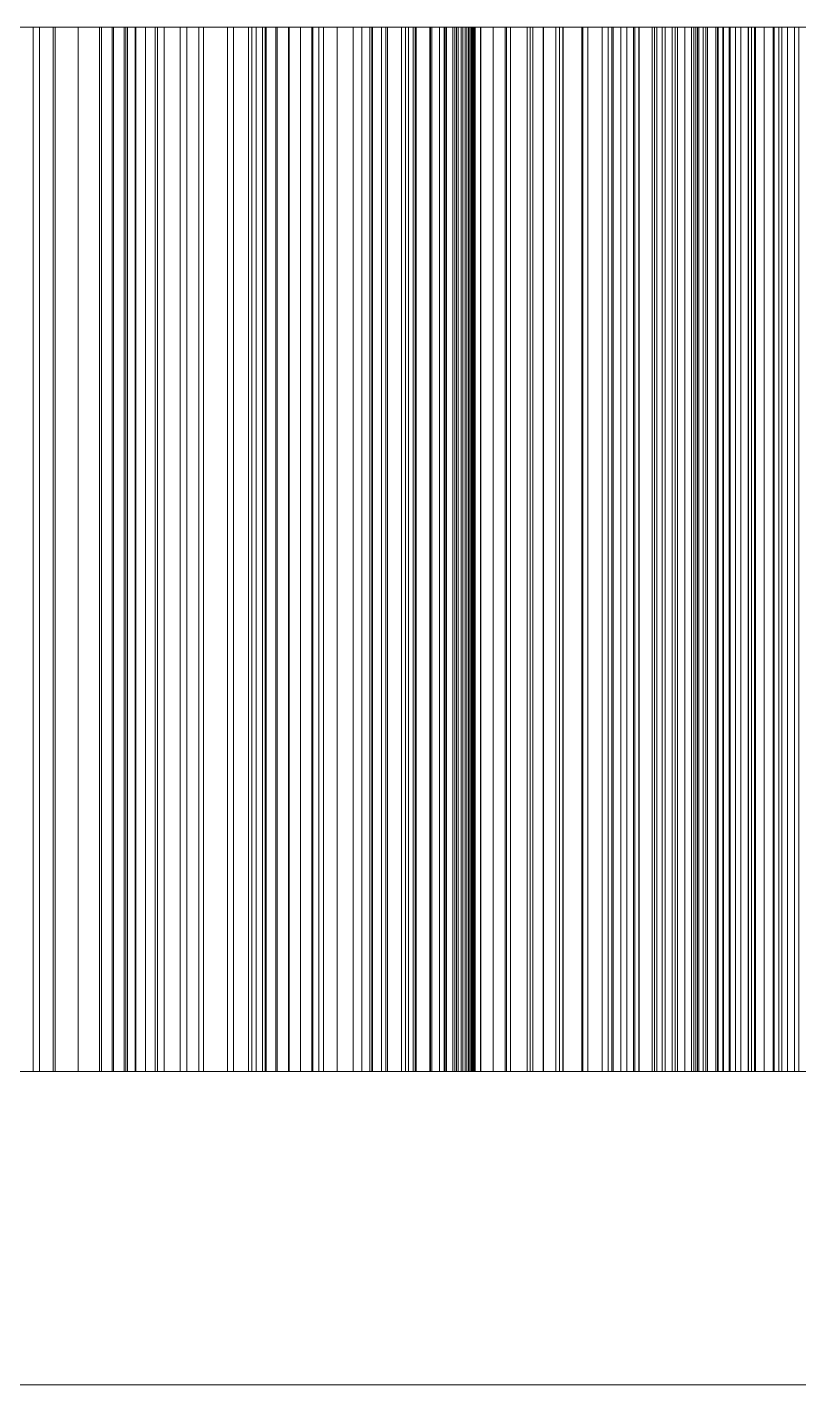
# Model space of a CAD drawing. Header units: millimetres. Extents: x -191664 to 191490, y -197311 to 10263.
# Drawn here: x 26382.7 to 26530.3, y -17510 to -17250 of the extents above; entities that cross this region are included whole.
import ezdxf

# ---------------------------------------------------------------- set-up
doc = ezdxf.new("R2010")
doc.units = ezdxf.units.MM
doc.layers.add('superior_briquetadora', color=7, linetype='Continuous', lineweight=0)

msp = doc.modelspace()

# ---------------------------------------------------------------- linework, layer by layer
at = {"layer": 'superior_briquetadora', "color": 9, "true_color": 0xb9c3c2}
for p, q in [((26371.12, -17250), (26384.99, -17250)), ((26387.64, -17250), (26373.54, -17250)), ((26379.71, -17250), (26383.78, -17250)), ((26383.78, -17250), (26383.78, -17450)), ((26383.78, -17250), (26388.01, -17250)), ((26384.99, -17250), (26399.2, -17250)), ((26384.99, -17450), (26384.99, -17250)), ((26401.82, -17250), (26387.64, -17250)), ((26387.64, -17450), (26387.64, -17250)), ((26388.01, -17250), (26388.01, -17450)), ((26388.01, -17250), (26392.39, -17250)), ((26392.39, -17250), (26392.39, -17450)), ((26392.39, -17250), (26396.9, -17250)), ((26396.48, -17250), (26396.48, -17450)), ((26398.93, -17250), (26396.48, -17250)), ((26396.48, -17250), (26403.44, -17250)), ((26396.9, -17250), (26396.9, -17450)), ((26396.9, -17250), (26401.53, -17250)), ((26398.93, -17250), (26398.93, -17450)), ((26401.21, -17250), (26398.93, -17250)), ((26399.2, -17250), (26413.2, -17250)), ((26399.2, -17450), (26399.2, -17250)), ((26401.21, -17250), (26401.21, -17450)), ((26403.33, -17250), (26401.21, -17250)), ((26401.53, -17250), (26401.53, -17450)), ((26401.53, -17250), (26408.84, -17250)), ((26415.51, -17250), (26401.82, -17250)), ((26401.82, -17450), (26401.82, -17250)), ((26403.33, -17250), (26403.33, -17450)), ((26405.3, -17250), (26403.33, -17250)), ((26403.44, -17250), (26403.44, -17450)), ((26403.44, -17250), (26407.59, -17250)), ((26405.3, -17250), (26405.3, -17450)), ((26407.14, -17250), (26405.3, -17250)), ((26407.14, -17250), (26407.14, -17450)), ((26408.84, -17250), (26407.14, -17250)), ((26407.59, -17250), (26407.59, -17450)), ((26407.59, -17250), (26411.91, -17250)), ((26408.84, -17250), (26408.84, -17450)), ((26411.91, -17250), (26411.91, -17450)), ((26411.91, -17250), (26416.37, -17250)), ((26413.2, -17250), (26426.45, -17250)), ((26413.2, -17450), (26413.2, -17250)), ((26428.19, -17250), (26415.51, -17250)), ((26415.51, -17450), (26415.51, -17250)), ((26416.37, -17250), (26416.37, -17450)), ((26416.37, -17250), (26420.96, -17250)), ((26420.96, -17250), (26420.96, -17450)), ((26420.96, -17250), (26425.67, -17250)), ((26422.16, -17250), (26422.16, -17450)), ((26425.01, -17250), (26422.16, -17250)), ((26422.16, -17250), (26428.41, -17250)), ((26425.01, -17250), (26425.01, -17450)), ((26427.7, -17250), (26425.01, -17250)), ((26425.67, -17250), (26425.67, -17450)), ((26425.67, -17250), (26430.5, -17250)), ((26426.45, -17250), (26438.44, -17250)), ((26426.45, -17450), (26426.45, -17250)), ((26427.7, -17250), (26427.7, -17450)), ((26430.25, -17250), (26427.7, -17250)), ((26439.38, -17250), (26428.19, -17250)), ((26428.19, -17450), (26428.19, -17250)), ((26428.41, -17250), (26428.41, -17450)), ((26428.41, -17250), (26432.78, -17250)), ((26430.25, -17250), (26430.25, -17450)), ((26432.66, -17250), (26430.25, -17250)), ((26430.5, -17250), (26430.5, -17450)), ((26430.5, -17250), (26437.12, -17250)), ((26432.66, -17250), (26432.66, -17450)), ((26434.95, -17250), (26432.66, -17250)), ((26432.78, -17250), (26432.78, -17450)), ((26432.78, -17250), (26437.3, -17250)), ((26434.95, -17250), (26434.95, -17450)), ((26437.12, -17250), (26434.95, -17250)), ((26437.12, -17250), (26437.12, -17450)), ((26437.3, -17250), (26437.3, -17450)), ((26437.3, -17250), (26441.95, -17250)), ((26438.44, -17250), (26448.72, -17250)), ((26438.44, -17450), (26438.44, -17250)), ((26448.64, -17250), (26439.38, -17250)), ((26439.38, -17450), (26439.38, -17250)), ((26441.95, -17250), (26441.95, -17450)), ((26441.95, -17250), (26446.71, -17250)), ((26445.02, -17250), (26445.02, -17450)), ((26448.24, -17250), (26445.02, -17250)), ((26445.02, -17250), (26450.49, -17250)), ((26446.71, -17250), (26446.71, -17450)), ((26446.71, -17250), (26451.58, -17250)), ((26448.24, -17250), (26448.24, -17450)), ((26451.31, -17250), (26448.24, -17250)), ((26455.63, -17250), (26448.64, -17250)), ((26448.64, -17450), (26448.64, -17250)), ((26448.72, -17250), (26456.88, -17250)), ((26448.72, -17450), (26448.72, -17250)), ((26450.49, -17250), (26450.49, -17450)), ((26450.49, -17250), (26455.04, -17250)), ((26451.31, -17250), (26451.31, -17450)), ((26454.26, -17250), (26451.31, -17250)), ((26451.58, -17250), (26451.58, -17450)), ((26451.58, -17250), (26456.55, -17250)), ((26454.26, -17250), (26454.26, -17450)), ((26457.1, -17250), (26454.26, -17250)), ((26455.04, -17250), (26455.04, -17450)), ((26455.04, -17250), (26459.72, -17250)), ((26460.06, -17250), (26455.63, -17250)), ((26455.63, -17450), (26455.63, -17250)), ((26456.55, -17250), (26456.55, -17450)), ((26456.55, -17250), (26462.42, -17250)), ((26456.88, -17250), (26462.62, -17250)), ((26456.88, -17450), (26456.88, -17250)), ((26457.1, -17250), (26457.1, -17450)), ((26459.81, -17250), (26457.1, -17250)), ((26459.72, -17250), (26459.72, -17450)), ((26459.72, -17250), (26464.51, -17250)), ((26459.81, -17250), (26459.81, -17450)), ((26462.42, -17250), (26459.81, -17250)), ((26461.55, -17250), (26460.06, -17250)), ((26460.06, -17450), (26460.06, -17250)), ((26462.9, -17250), (26461.55, -17250)), ((26461.55, -17450), (26461.55, -17250)), ((26462.42, -17250), (26462.42, -17450)), ((26462.62, -17250), (26465.7, -17250)), ((26462.62, -17450), (26462.62, -17250)), ((26464.09, -17250), (26462.9, -17250)), ((26462.9, -17450), (26462.9, -17250)), ((26465.13, -17250), (26464.09, -17250)), ((26464.09, -17450), (26464.09, -17250)), ((26464.51, -17250), (26464.51, -17450)), ((26464.51, -17250), (26469.4, -17250)), ((26464.83, -17250), (26464.83, -17450)), ((26468.38, -17250), (26464.83, -17250)), ((26464.83, -17250), (26469.47, -17250)), ((26466.02, -17250), (26465.13, -17250)), ((26465.13, -17450), (26465.13, -17250)), ((26465.7, -17250), (26466.5, -17250)), ((26465.7, -17450), (26465.7, -17250)), ((26466.76, -17250), (26466.02, -17250)), ((26466.02, -17450), (26466.02, -17250)), ((26466.5, -17250), (26467.14, -17250)), ((26466.5, -17450), (26466.5, -17250)), ((26467.35, -17250), (26466.76, -17250)), ((26466.76, -17450), (26466.76, -17250)), ((26467.14, -17250), (26467.63, -17250)), ((26467.14, -17450), (26467.14, -17250)), ((26467.78, -17250), (26467.35, -17250)), ((26467.35, -17450), (26467.35, -17250)), ((26467.63, -17250), (26467.97, -17250)), ((26467.63, -17450), (26467.63, -17250)), ((26468.05, -17250), (26467.78, -17250)), ((26467.78, -17450), (26467.78, -17250)), ((26467.97, -17250), (26468.15, -17250)), ((26467.97, -17450), (26467.97, -17250)), ((26468.18, -17250), (26468.05, -17250)), ((26468.05, -17450), (26468.05, -17250)), ((26468.15, -17250), (26468.18, -17250)), ((26468.15, -17450), (26468.15, -17250)), ((26468.18, -17450), (26468.18, -17250)), ((26468.38, -17250), (26468.38, -17450)), ((26471.81, -17250), (26468.38, -17250)), ((26469.4, -17250), (26469.4, -17450)), ((26469.4, -17250), (26474.38, -17250)), ((26469.47, -17250), (26469.47, -17450)), ((26469.47, -17250), (26474.15, -17250)), ((26471.81, -17250), (26471.81, -17450)), ((26475.14, -17250), (26471.81, -17250)), ((26474.15, -17250), (26474.15, -17450)), ((26474.15, -17250), (26478.94, -17250)), ((26474.38, -17250), (26474.38, -17450)), ((26474.38, -17250), (26479.44, -17250)), ((26475.14, -17250), (26475.14, -17450)), ((26478.36, -17250), (26475.14, -17250)), ((26478.36, -17250), (26478.36, -17450)), ((26481.48, -17250), (26478.36, -17250)), ((26478.94, -17250), (26478.94, -17450)), ((26478.94, -17250), (26483.83, -17250)), ((26479.44, -17250), (26479.44, -17450)), ((26479.44, -17250), (26484.51, -17250)), ((26481.39, -17250), (26481.39, -17450)), ((26485.25, -17250), (26481.39, -17250)), ((26481.39, -17250), (26485.16, -17250)), ((26481.48, -17250), (26481.48, -17450)), ((26484.51, -17250), (26481.48, -17250)), ((26483.83, -17250), (26483.83, -17450)), ((26483.83, -17250), (26488.8, -17250)), ((26484.51, -17250), (26484.51, -17450)), ((26485.16, -17250), (26485.16, -17450)), ((26485.16, -17250), (26489.93, -17250)), ((26485.25, -17250), (26485.25, -17450)), ((26489, -17250), (26485.25, -17250)), ((26488.8, -17250), (26488.8, -17450)), ((26488.8, -17250), (26493.84, -17250)), ((26489, -17250), (26489, -17450)), ((26492.67, -17250), (26489, -17250)), ((26489.93, -17250), (26489.93, -17450)), ((26489.93, -17250), (26494.79, -17250)), ((26492.67, -17250), (26492.67, -17450)), ((26496.25, -17250), (26492.67, -17250)), ((26493.84, -17250), (26493.84, -17450)), ((26493.84, -17250), (26498.95, -17250)), ((26494.55, -17250), (26494.55, -17450)), ((26498.67, -17250), (26494.55, -17250)), ((26494.55, -17250), (26497.41, -17250)), ((26494.79, -17250), (26494.79, -17450)), ((26494.79, -17250), (26499.72, -17250)), ((26496.25, -17250), (26496.25, -17450)), ((26499.75, -17250), (26496.25, -17250)), ((26497.41, -17250), (26497.41, -17450)), ((26497.41, -17250), (26502.23, -17250)), ((26498.67, -17250), (26498.67, -17450)), ((26502.72, -17250), (26498.67, -17250)), ((26498.95, -17250), (26498.95, -17450)), ((26498.95, -17250), (26503.16, -17250)), ((26499.72, -17250), (26499.72, -17450)), ((26499.72, -17250), (26504.72, -17250)), ((26499.75, -17250), (26499.75, -17450)), ((26503.16, -17250), (26499.75, -17250)), ((26502.23, -17250), (26502.23, -17450)), ((26502.23, -17250), (26507.11, -17250)), ((26502.72, -17250), (26502.72, -17450)), ((26506.69, -17250), (26502.72, -17250)), ((26503.16, -17250), (26503.16, -17450)), ((26504.18, -17250), (26504.18, -17450)), ((26508.53, -17250), (26504.18, -17250)), ((26504.18, -17250), (26506.11, -17250)), ((26504.72, -17250), (26504.72, -17450)), ((26504.72, -17250), (26509.78, -17250)), ((26506.11, -17250), (26506.11, -17450)), ((26506.11, -17250), (26510.92, -17250)), ((26506.69, -17250), (26506.69, -17450)), ((26510.59, -17250), (26506.69, -17250)), ((26507.11, -17250), (26507.11, -17450)), ((26507.11, -17250), (26512.04, -17250)), ((26508.53, -17250), (26508.53, -17450)), ((26512.82, -17250), (26508.53, -17250)), ((26509.78, -17250), (26509.78, -17450)), ((26509.78, -17250), (26514.88, -17250)), ((26510.2, -17250), (26510.2, -17450)), ((26514.73, -17250), (26510.2, -17250)), ((26510.2, -17250), (26511.16, -17250)), ((26510.59, -17250), (26510.59, -17450)), ((26514.43, -17250), (26510.59, -17250)), ((26510.92, -17250), (26510.92, -17450)), ((26510.92, -17250), (26515.78, -17250)), ((26511.16, -17250), (26511.16, -17450)), ((26511.16, -17250), (26515.93, -17250)), ((26512.04, -17250), (26512.04, -17450)), ((26512.04, -17250), (26517.02, -17250)), ((26512.53, -17250), (26512.53, -17450)), ((26517.2, -17250), (26512.53, -17250)), ((26512.82, -17250), (26512.82, -17450)), ((26517.06, -17250), (26512.82, -17250)), ((26514.43, -17250), (26514.43, -17450)), ((26518.21, -17250), (26514.43, -17250)), ((26514.73, -17250), (26514.73, -17450)), ((26519.23, -17250), (26514.73, -17250)), ((26514.88, -17250), (26514.88, -17450)), ((26514.88, -17250), (26518.21, -17250)), ((26515.78, -17250), (26515.78, -17450)), ((26515.78, -17250), (26520.66, -17250)), ((26515.93, -17250), (26515.93, -17450)), ((26515.93, -17250), (26520.71, -17250)), ((26517.02, -17250), (26517.02, -17450)), ((26517.02, -17250), (26522.04, -17250)), ((26517.06, -17250), (26517.06, -17450)), ((26521.26, -17250), (26517.06, -17250)), ((26517.2, -17250), (26517.2, -17450)), ((26521.86, -17250), (26517.2, -17250)), ((26518.21, -17250), (26518.21, -17450)), ((26519.23, -17250), (26519.23, -17450)), ((26523.7, -17250), (26519.23, -17250)), ((26520.66, -17250), (26520.66, -17450)), ((26520.66, -17250), (26525.58, -17250)), ((26520.71, -17250), (26520.71, -17450)), ((26520.71, -17250), (26525.5, -17250)), ((26521.26, -17250), (26521.26, -17450)), ((26525.4, -17250), (26521.26, -17250)), ((26521.86, -17250), (26521.86, -17450)), ((26526.52, -17250), (26521.86, -17250)), ((26522.04, -17250), (26522.04, -17450)), ((26522.04, -17250), (26527.1, -17250)), ((26523.7, -17250), (26523.7, -17450)), ((26528.13, -17250), (26523.7, -17250)), ((26525.4, -17250), (26525.4, -17450)), ((26529.49, -17250), (26525.4, -17250)), ((26525.5, -17250), (26525.5, -17450)), ((26525.5, -17250), (26530.3, -17250)), ((26525.58, -17250), (26525.58, -17450)), ((26525.58, -17250), (26530.51, -17250)), ((26526.52, -17250), (26526.52, -17450)), ((26531.16, -17250), (26526.52, -17250)), ((26527.1, -17250), (26527.1, -17450)), ((26527.1, -17250), (26529.49, -17250)), ((26528.13, -17250), (26528.13, -17450)), ((26532.54, -17250), (26528.13, -17250)), ((26529.49, -17250), (26529.49, -17450)), ((26530.3, -17250), (26530.3, -17450)), ((26530.3, -17250), (26535.11, -17250)), ((26371.12, -17450), (26384.99, -17450)), ((26387.64, -17450), (26373.54, -17450)), ((26379.71, -17450), (26383.78, -17450)), ((26383.78, -17450), (26388.01, -17450)), ((26384.99, -17450), (26399.2, -17450)), ((26401.82, -17450), (26387.64, -17450)), ((26388.01, -17450), (26392.39, -17450)), ((26392.39, -17450), (26396.9, -17450)), ((26398.93, -17450), (26396.48, -17450)), ((26396.48, -17450), (26403.44, -17450)), ((26396.9, -17450), (26401.53, -17450)), ((26401.21, -17450), (26398.93, -17450)), ((26399.2, -17450), (26413.2, -17450)), ((26403.33, -17450), (26401.21, -17450)), ((26401.53, -17450), (26408.84, -17450)), ((26415.51, -17450), (26401.82, -17450)), ((26405.3, -17450), (26403.33, -17450)), ((26403.44, -17450), (26407.59, -17450)), ((26407.14, -17450), (26405.3, -17450)), ((26408.84, -17450), (26407.14, -17450)), ((26407.59, -17450), (26411.91, -17450)), ((26411.91, -17450), (26416.37, -17450)), ((26413.2, -17450), (26426.45, -17450)), ((26428.19, -17450), (26415.51, -17450)), ((26416.37, -17450), (26420.96, -17450)), ((26420.96, -17450), (26425.67, -17450)), ((26425.01, -17450), (26422.16, -17450)), ((26422.16, -17450), (26428.41, -17450)), ((26427.7, -17450), (26425.01, -17450)), ((26425.67, -17450), (26430.5, -17450)), ((26426.45, -17450), (26438.44, -17450)), ((26430.25, -17450), (26427.7, -17450)), ((26439.38, -17450), (26428.19, -17450)), ((26428.41, -17450), (26432.78, -17450)), ((26432.66, -17450), (26430.25, -17450)), ((26430.5, -17450), (26437.12, -17450)), ((26434.95, -17450), (26432.66, -17450)), ((26432.78, -17450), (26437.3, -17450)), ((26437.12, -17450), (26434.95, -17450)), ((26437.3, -17450), (26441.95, -17450)), ((26438.44, -17450), (26448.72, -17450)), ((26448.64, -17450), (26439.38, -17450)), ((26441.95, -17450), (26446.71, -17450)), ((26448.24, -17450), (26445.02, -17450)), ((26445.02, -17450), (26450.49, -17450)), ((26446.71, -17450), (26451.58, -17450)), ((26451.31, -17450), (26448.24, -17450)), ((26455.63, -17450), (26448.64, -17450)), ((26448.72, -17450), (26456.88, -17450)), ((26450.49, -17450), (26455.04, -17450)), ((26454.26, -17450), (26451.31, -17450)), ((26451.58, -17450), (26456.55, -17450)), ((26457.1, -17450), (26454.26, -17450)), ((26455.04, -17450), (26459.72, -17450)), ((26460.06, -17450), (26455.63, -17450)), ((26456.55, -17450), (26462.42, -17450)), ((26456.88, -17450), (26462.62, -17450)), ((26459.81, -17450), (26457.1, -17450)), ((26459.72, -17450), (26464.51, -17450)), ((26462.42, -17450), (26459.81, -17450)), ((26461.55, -17450), (26460.06, -17450)), ((26462.9, -17450), (26461.55, -17450)), ((26462.62, -17450), (26465.7, -17450)), ((26464.09, -17450), (26462.9, -17450)), ((26465.13, -17450), (26464.09, -17450)), ((26464.51, -17450), (26469.4, -17450)), ((26468.38, -17450), (26464.83, -17450)), ((26464.83, -17450), (26469.47, -17450)), ((26466.02, -17450), (26465.13, -17450)), ((26465.7, -17450), (26466.5, -17450)), ((26466.76, -17450), (26466.02, -17450)), ((26466.5, -17450), (26467.14, -17450)), ((26467.35, -17450), (26466.76, -17450)), ((26467.14, -17450), (26467.63, -17450)), ((26467.78, -17450), (26467.35, -17450)), ((26467.63, -17450), (26467.97, -17450)), ((26468.05, -17450), (26467.78, -17450)), ((26467.97, -17450), (26468.15, -17450)), ((26468.18, -17450), (26468.05, -17450)), ((26468.15, -17450), (26468.18, -17450)), ((26471.81, -17450), (26468.38, -17450)), ((26469.4, -17450), (26474.38, -17450)), ((26469.47, -17450), (26474.15, -17450)), ((26475.14, -17450), (26471.81, -17450)), ((26474.15, -17450), (26478.94, -17450)), ((26474.38, -17450), (26479.44, -17450)), ((26478.36, -17450), (26475.14, -17450)), ((26481.48, -17450), (26478.36, -17450)), ((26478.94, -17450), (26483.83, -17450)), ((26479.44, -17450), (26484.51, -17450)), ((26485.25, -17450), (26481.39, -17450)), ((26481.39, -17450), (26485.16, -17450)), ((26484.51, -17450), (26481.48, -17450)), ((26483.83, -17450), (26488.8, -17450)), ((26485.16, -17450), (26489.93, -17450)), ((26489, -17450), (26485.25, -17450)), ((26488.8, -17450), (26493.84, -17450)), ((26492.67, -17450), (26489, -17450)), ((26489.93, -17450), (26494.79, -17450)), ((26496.25, -17450), (26492.67, -17450)), ((26493.84, -17450), (26498.95, -17450)), ((26498.67, -17450), (26494.55, -17450)), ((26494.55, -17450), (26497.41, -17450)), ((26494.79, -17450), (26499.72, -17450)), ((26499.75, -17450), (26496.25, -17450)), ((26497.41, -17450), (26502.23, -17450)), ((26502.72, -17450), (26498.67, -17450)), ((26498.95, -17450), (26503.16, -17450)), ((26499.72, -17450), (26504.72, -17450)), ((26503.16, -17450), (26499.75, -17450)), ((26502.23, -17450), (26507.11, -17450)), ((26506.69, -17450), (26502.72, -17450)), ((26508.53, -17450), (26504.18, -17450)), ((26504.18, -17450), (26506.11, -17450)), ((26504.72, -17450), (26509.78, -17450)), ((26506.11, -17450), (26510.92, -17450)), ((26510.59, -17450), (26506.69, -17450)), ((26507.11, -17450), (26512.04, -17450)), ((26512.82, -17450), (26508.53, -17450)), ((26509.78, -17450), (26514.88, -17450)), ((26514.73, -17450), (26510.2, -17450)), ((26510.2, -17450), (26511.16, -17450)), ((26514.43, -17450), (26510.59, -17450)), ((26510.92, -17450), (26515.78, -17450)), ((26511.16, -17450), (26515.93, -17450)), ((26512.04, -17450), (26517.02, -17450)), ((26517.2, -17450), (26512.53, -17450)), ((26517.06, -17450), (26512.82, -17450)), ((26518.21, -17450), (26514.43, -17450)), ((26519.23, -17450), (26514.73, -17450)), ((26514.88, -17450), (26518.21, -17450)), ((26515.78, -17450), (26520.66, -17450)), ((26515.93, -17450), (26520.71, -17450)), ((26517.02, -17450), (26522.04, -17450)), ((26521.26, -17450), (26517.06, -17450)), ((26521.86, -17450), (26517.2, -17450)), ((26523.7, -17450), (26519.23, -17450)), ((26520.66, -17450), (26525.58, -17450)), ((26520.71, -17450), (26525.5, -17450)), ((26525.4, -17450), (26521.26, -17450)), ((26526.52, -17450), (26521.86, -17450)), ((26522.04, -17450), (26527.1, -17450)), ((26528.13, -17450), (26523.7, -17450)), ((26529.49, -17450), (26525.4, -17450)), ((26525.5, -17450), (26530.3, -17450)), ((26525.58, -17450), (26530.51, -17450)), ((26531.16, -17450), (26526.52, -17450)), ((26527.1, -17450), (26529.49, -17450)), ((26532.54, -17450), (26528.13, -17450)), ((26530.3, -17450), (26535.11, -17450))]:
    msp.add_line(p, q, dxfattribs=at)
at = {"layer": 'superior_briquetadora', "color": 251, "true_color": 0x53616b}
msp.add_line((24628.19, -17510), (26828.19, -17510), dxfattribs=at)

doc.saveas('drawing.dxf')
